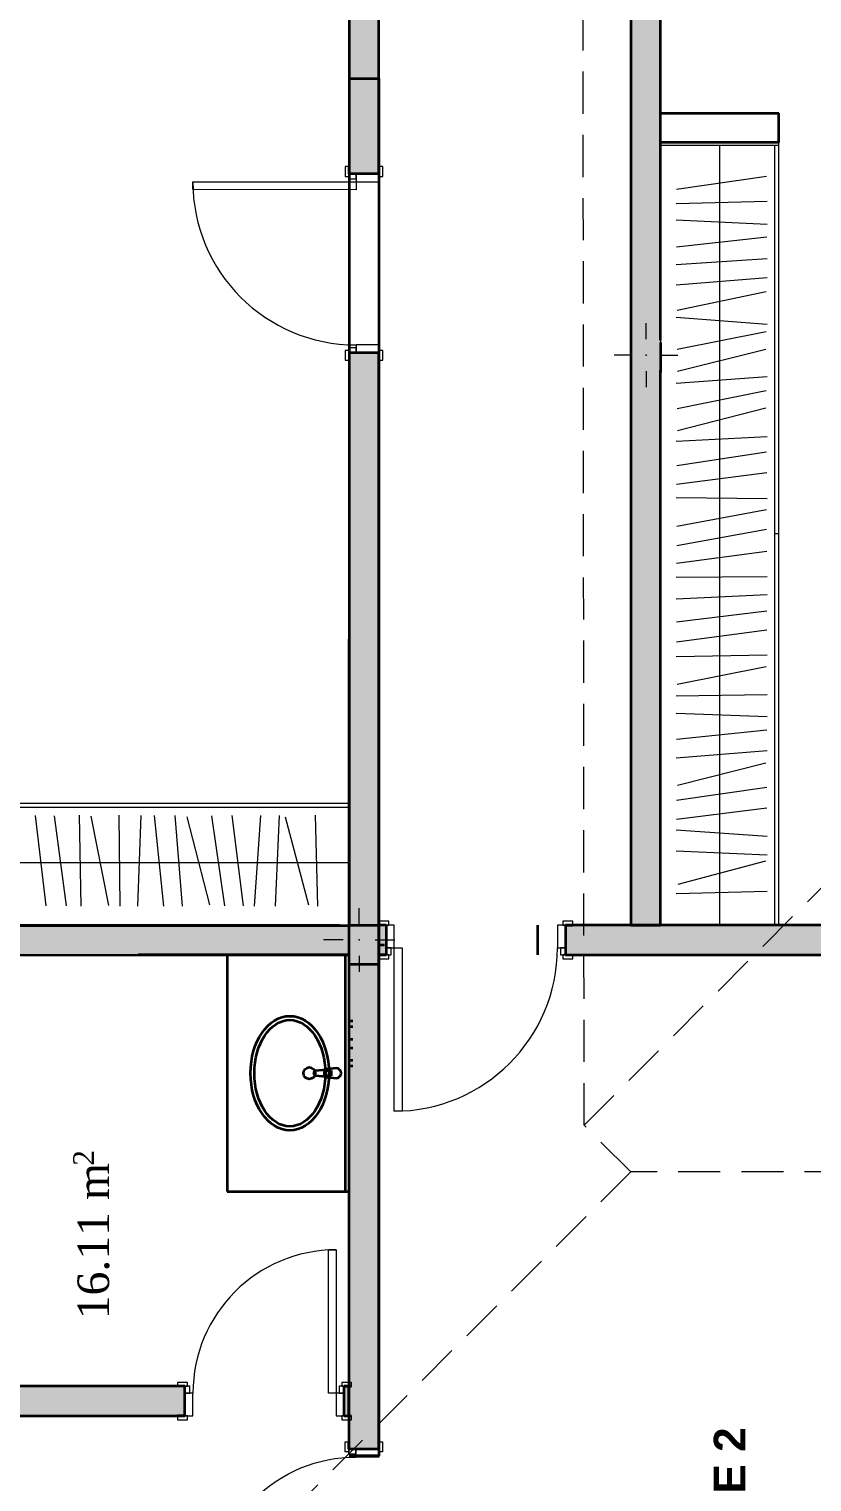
# Model space of a CAD drawing. Header units: millimetres. Extents: x -234375 to -184638, y -91483 to -70216.
# Drawn here: x -197019 to -193087, y -85660 to -78363 of the extents above; entities that cross this region are included whole.
import ezdxf

# ---------------------------------------------------------------- set-up
doc = ezdxf.new("R2010")
doc.units = ezdxf.units.MM
doc.header["$MEASUREMENT"] = 0
doc.linetypes.add('Hidden', pattern=[317.5, 211.666667, -105.833333])
doc.linetypes.add('Wipeout_Contour', pattern=[20000, 0, -20000])
for name, color, linetype, lineweight in [('New_0_Pen_No__15', 214, 'Continuous', 25), ('New_0_Pen_No__7', 7, 'Continuous', 35), ('New_2D Drafting - General_Pen_No__1', 7, 'Continuous', 13), ('New_Archicad Doors_Pen_No__27', 7, 'Continuous', 35), ('New_Drawing & Figure_Pen_No__13', 54, 'Continuous', 18), ('New_Drawing & Figure_Pen_No__7', 7, 'Continuous', 35), ('New_Shell - Roof_Pen_No__1', 7, 'Continuous', 13), ('New_Structural - Bearing_Pen_No__1', 7, 'Continuous', 13), ('New_Structural - Bearing_Pen_No__20', 1, 'Continuous', 0), ('New_Structural - Bearing_Pen_No__27', 7, 'Continuous', 35)]:
    doc.layers.add(name, color=color, linetype=linetype, lineweight=lineweight)
for name, color, linetype in [('New_Archicad Doors', 7, 'Continuous'), ('New_Drawing & Figure', 7, 'Continuous'), ('New_Shell - Roof', 7, 'Continuous'), ('New_Structural - Bearing', 7, 'Continuous')]:
    doc.layers.add(name, color=color, linetype=linetype)
for name, color, linetype, lineweight, true_color in [('New_Archicad Doors_Pen_No__23', 30, 'Continuous', 20, 0xff6600), ('New_Archicad Doors_Pen_No__3', 30, 'Continuous', 18, 0xff6600), ('New_Drawing & Figure_Pen_No__254', 254, 'Continuous', 13, 0xe8e8e8), ('New_Structural - Bearing_Pen_No__160', 33, 'Continuous', 20, 0xb4a35c)]:
    doc.layers.add(name, color=color, linetype=linetype, lineweight=lineweight, true_color=true_color)
doc.styles.add('GENERATED_STYLE_1', font='arial.ttf')
doc.styles.add('GENERATED_STYLE_2', font='times.ttf')

# ---------------------------------------------------------------- blocks, each defined once
blk = doc.blocks.new('Door')
at = {"layer": 'New_Archicad Doors_Pen_No__23', "color": 30, "linetype": 'Continuous', "lineweight": 20, "true_color": 0xff6600}
for p, q in [((-360, 0), (-400, 0)), ((-400, 0), (-400, -115)), ((-360, -115), (-360, 0)), ((400, 0), (360, 0)), ((360, 0), (360, -115)), ((400, -115), (400, 0)), ((-400, -115), (-360, -115)), ((360, -115), (400, -115))]:
    blk.add_line(p, q, dxfattribs=at)
at = {"layer": 'New_Archicad Doors_Pen_No__27', "color": 7, "linetype": 'Continuous', "lineweight": 35}
for p, q in [((-400, 35), (-437, 35)), ((-400, 35), (-437, 35)), ((-400, 0), (-400, 35)), ((-400, 0), (-400, 35)), ((-400, -115), (-400, 0)), ((-400, -115), (-400, 0)), ((400, 0), (400, 35)), ((400, 0), (400, 35)), ((400, 35), (437, 35)), ((400, 35), (437, 35)), ((400, -115), (400, 0)), ((400, -115), (400, 0)), ((-400, -115), (-437, -115)), ((-400, -115), (-437, -115)), ((400, -115), (437, -115)), ((400, -115), (437, -115))]:
    blk.add_line(p, q, dxfattribs=at)
at = {"layer": 'New_Archicad Doors_Pen_No__3', "color": 30, "linetype": 'Continuous', "lineweight": 18, "true_color": 0xff6600}
for p, q in [((320, 0), (320, 720)), ((320, 720), (360, 720)), ((360, 720), (360, 0)), ((-387, 54), (-437, 54)), ((-437, 54), (-437, 35)), ((-437, 35), (-387, 35)), ((-375, 35), (-400, 35)), ((-400, 35), (-400, 0)), ((-400, 0), (-375, 0)), ((-387, 35), (-387, 54)), ((-375, 0), (-375, 35)), ((360, 0), (320, 0)), ((400, 35), (375, 35)), ((375, 35), (375, 0)), ((375, 0), (400, 0)), ((437, 54), (387, 54)), ((387, 54), (387, 35)), ((387, 35), (437, 35)), ((400, 0), (400, 35)), ((437, 35), (437, 54)), ((-387, -115), (-437, -115)), ((-437, -115), (-437, -134)), ((-437, -134), (-387, -134)), ((-387, -134), (-387, -115)), ((437, -115), (387, -115)), ((387, -115), (387, -134)), ((387, -134), (437, -134)), ((437, -134), (437, -115))]:
    blk.add_line(p, q, dxfattribs=at)
blk.add_arc((360, 0), 720, 90, 180, dxfattribs=at)
blk = doc.blocks.new('Door_2')
at = {"layer": 'New_Archicad Doors_Pen_No__23', "color": 30, "linetype": 'Continuous', "lineweight": 20, "true_color": 0xff6600}
for p, q in [((-410, 0), (-450, 0)), ((-450, 0), (-450, -115)), ((-410, -115), (-410, 0)), ((450, 0), (410, 0)), ((410, 0), (410, -115)), ((450, -115), (450, 0)), ((-450, -115), (-410, -115)), ((410, -115), (450, -115))]:
    blk.add_line(p, q, dxfattribs=at)
at = {"layer": 'New_Archicad Doors_Pen_No__27', "color": 7, "linetype": 'Continuous', "lineweight": 35}
for p, q in [((-450, 35), (-487, 35)), ((-450, 35), (-487, 35)), ((-450, 0), (-450, 35)), ((-450, 0), (-450, 35)), ((-450, -115), (-450, 0)), ((-450, -115), (-450, 0)), ((450, 0), (450, 35)), ((450, 0), (450, 35)), ((450, 35), (487, 35)), ((450, 35), (487, 35)), ((450, -115), (450, 0)), ((450, -115), (450, 0)), ((-450, -115), (-487, -115)), ((-450, -115), (-487, -115)), ((450, -115), (487, -115)), ((450, -115), (487, -115))]:
    blk.add_line(p, q, dxfattribs=at)
at = {"layer": 'New_Archicad Doors_Pen_No__3', "color": 30, "linetype": 'Continuous', "lineweight": 18, "true_color": 0xff6600}
for p, q in [((370, 0), (370, 820)), ((370, 820), (410, 820)), ((410, 820), (410, 0)), ((-437, 54), (-487, 54)), ((-487, 54), (-487, 35)), ((-487, 35), (-437, 35)), ((-425, 35), (-450, 35)), ((-450, 35), (-450, 0)), ((-450, 0), (-425, 0)), ((-437, 35), (-437, 54)), ((-425, 0), (-425, 35)), ((410, 0), (370, 0)), ((450, 35), (425, 35)), ((425, 35), (425, 0)), ((425, 0), (450, 0)), ((487, 54), (437, 54)), ((437, 54), (437, 35)), ((437, 35), (487, 35)), ((450, 0), (450, 35)), ((487, 35), (487, 54)), ((-437, -115), (-487, -115)), ((-487, -115), (-487, -134)), ((-487, -134), (-437, -134)), ((-437, -134), (-437, -115)), ((487, -115), (437, -115)), ((437, -115), (437, -134)), ((437, -134), (487, -134)), ((487, -134), (487, -115))]:
    blk.add_line(p, q, dxfattribs=at)
blk.add_arc((410, 0), 820, 90, 180, dxfattribs=at)
blk = doc.blocks.new('Wall_12', base_point=(-195261.5, -77314))
at = {"layer": 'New_Structural - Bearing_Pen_No__160', "linetype": 'Continuous', "lineweight": 0, "true_color": 0x5a512e}
for points in [[(-195411.8, -79089.6), (-195261.8, -79089.7), (-195261.5, -77314), (-195411.5, -77314)], [(-195412.3, -82863.3), (-195262.3, -82863.3), (-195261.9, -79989.7), (-195411.9, -79989.6)], [(-195412.4, -83013.4), (-195412.7, -85495.4), (-195262.7, -85495.4), (-195262.4, -83013.3)]]:
    blk.add_hatch(color=59, dxfattribs=at).paths.add_polyline_path(points)
at = {"layer": 'New_Structural - Bearing_Pen_No__27', "color": 7, "linetype": 'Continuous', "lineweight": 35}
for p, q in [((-195411.8, -79089.6), (-195411.8, -79052.6)), ((-195376.8, -79089.6), (-195411.8, -79089.6)), ((-195261.8, -79089.7), (-195376.8, -79089.6)), ((-195261.8, -79089.7), (-195261.8, -79052.7)), ((-195411.9, -79989.6), (-195411.9, -80026.6)), ((-195376.9, -79989.6), (-195411.9, -79989.6)), ((-195261.9, -79989.7), (-195376.9, -79989.6)), ((-195261.9, -79989.7), (-195261.9, -80026.7)), ((-195412.7, -85495.4), (-195412.7, -85458.4)), ((-195377.7, -85495.4), (-195412.7, -85495.4)), ((-195262.7, -85495.4), (-195377.7, -85495.4)), ((-195262.7, -85495.4), (-195262.7, -85458.4))]:
    blk.add_line(p, q, dxfattribs=at)
at = {"layer": 'New_Structural - Bearing_Pen_No__27', "color": 7, "linetype": 'Continuous', "lineweight": 35, "flags": 128}
for points in [[(-195411.5, -77314), (-195411.8, -79089.6)], [(-195261.8, -79089.7), (-195261.5, -77314)], [(-195411.9, -79989.6), (-195412.3, -82863.3)], [(-195262.3, -82863.3), (-195261.9, -79989.7)], [(-195412.4, -83013.3), (-195412.7, -85495.4)], [(-195262.7, -85495.4), (-195262.4, -83013.3)]]:
    blk.add_lwpolyline(points, dxfattribs=at)
at = {"layer": 'New_Archicad Doors', "color": 21, "linetype": 'Continuous', "lineweight": 18, "true_color": 0xff9955, "zscale": 1000, "rotation": 89.99114246848698}
blk.add_blockref('Door_2', (-195376.8, -79539.6), dxfattribs=at)
at = {"layer": 'New_Archicad Doors', "color": 21, "linetype": 'Continuous', "lineweight": 18, "true_color": 0xff9955, "xscale": -1, "zscale": 1000, "rotation": 89.99114246848698}
blk.add_blockref('Door', (-195377.8, -85895.4), dxfattribs=at)
blk = doc.blocks.new('Wall_13', base_point=(-199438.1, -83014.8))
at = {"layer": 'New_Structural - Bearing_Pen_No__160', "linetype": 'Continuous', "lineweight": 0, "true_color": 0x5a512e}
for points in [[(-195459.6, -82863.4), (-199438.1, -82864.8), (-199438.1, -83014.8), (-195261.6, -83013.3), (-195459.6, -83013.3)], [(-195261.1, -82863.3), (-195261.6, -82863.3), (-195261.6, -83013.3), (-195261.1, -83013.3)]]:
    blk.add_hatch(color=59, dxfattribs=at).paths.add_polyline_path(points)
at = {"layer": 'New_Structural - Bearing_Pen_No__27', "color": 7, "linetype": 'Continuous', "lineweight": 35, "flags": 128}
for points in [[(-195459.6, -82863.4), (-199438.1, -82864.8)], [(-195261.1, -83013.3), (-195261.1, -82863.3)], [(-199438.1, -83014.8), (-195412.4, -83013.4)]]:
    blk.add_lwpolyline(points, dxfattribs=at)
blk = doc.blocks.new('Wall_16', base_point=(-187006.8, -82863.2))
at = {"layer": 'New_Structural - Bearing_Pen_No__160', "linetype": 'Continuous', "lineweight": 0, "true_color": 0x5a512e}
for points in [[(-195225.3, -82863.3), (-195261.6, -82863.3), (-195261.6, -83013.3), (-195225.3, -83013.3)], [(-188660.4, -82863.2), (-194325.3, -82863.3), (-194325.3, -83013.3), (-191076.8, -83013.2), (-191076.8, -82863.3), (-190878.8, -82863.3), (-190878.8, -83013.2), (-188660.4, -83013.2), (-188660.4, -83002.3), (-188685.9, -83002.3), (-188685.9, -82867.2), (-188660.4, -82867.2)]]:
    blk.add_hatch(color=59, dxfattribs=at).paths.add_polyline_path(points)
at = {"layer": 'New_Structural - Bearing_Pen_No__27', "color": 7, "linetype": 'Continuous', "lineweight": 35}
for p, q in [((-195225.3, -82863.3), (-195262.3, -82863.3)), ((-195225.3, -82863.3), (-195225.3, -82978.3)), ((-194325.3, -82863.3), (-194288.3, -82863.3)), ((-194325.3, -82863.3), (-194325.3, -82978.3)), ((-195225.3, -83013.3), (-195262.3, -83013.3)), ((-195225.3, -82978.3), (-195225.3, -83013.3)), ((-194325.3, -82978.3), (-194325.3, -83013.3)), ((-194325.3, -83013.3), (-194288.3, -83013.3))]:
    blk.add_line(p, q, dxfattribs=at)
at = {"layer": 'New_Structural - Bearing_Pen_No__27', "color": 7, "linetype": 'Continuous', "lineweight": 35, "flags": 128}
for points in [[(-195225.3, -82863.3), (-195261.6, -82863.3)], [(-195261.6, -82863.3), (-195261.6, -83013.3)], [(-188660.4, -82863.2), (-194325.3, -82863.3)], [(-195261.6, -83013.3), (-195225.3, -83013.3)], [(-194325.3, -83013.3), (-191076.8, -83013.2)]]:
    blk.add_lwpolyline(points, dxfattribs=at)
at = {"layer": 'New_Archicad Doors', "color": 21, "linetype": 'Continuous', "lineweight": 18, "true_color": 0xff9955, "zscale": 1000, "rotation": 180.001016517219}
blk.add_blockref('Door_2', (-194775.3, -82978.3), dxfattribs=at)
blk = doc.blocks.new('Wall_18', base_point=(-193847.2, -77164.2))
at = {"layer": 'New_Structural - Bearing_Pen_No__160', "linetype": 'Continuous', "lineweight": 0, "true_color": 0x5a512e}
blk.add_hatch(color=59, dxfattribs=at).paths.add_polyline_path([(-193997.2, -82863.3), (-193847.2, -82863.3), (-193847.2, -80075.8), (-193994.3, -80075.8), (-193994.3, -79925.8), (-193847.2, -79925.8), (-193847.2, -77314.2), (-193997.2, -77314.4)])
at = {"layer": 'New_Structural - Bearing_Pen_No__27', "color": 7, "linetype": 'Continuous', "lineweight": 35, "flags": 128}
for points in [[(-193997.2, -77314.4), (-193997.2, -82863.3)], [(-193847.2, -79925.8), (-193847.2, -77314.2)], [(-193847.2, -82863.3), (-193847.2, -80075.8)], [(-193997.2, -82863.3), (-193847.2, -82863.3)]]:
    blk.add_lwpolyline(points, dxfattribs=at)
blk = doc.blocks.new('Wall_34', base_point=(-199587.8, -85329.2))
at = {"layer": 'New_Structural - Bearing_Pen_No__160', "linetype": 'Continuous', "lineweight": 0, "true_color": 0x5a512e}
for points in [[(-199437.8, -85179.2), (-199437.8, -85329.2), (-196235.9, -85329.2), (-196235.9, -85179.2)], [(-195435.9, -85329.2), (-195412.7, -85329.2), (-195412.7, -85179.2), (-195435.9, -85179.2)]]:
    blk.add_hatch(color=59, dxfattribs=at).paths.add_polyline_path(points)
at = {"layer": 'New_Structural - Bearing_Pen_No__27', "color": 7, "linetype": 'Continuous', "lineweight": 35}
for p, q in [((-196235.9, -85179.2), (-196272.9, -85179.2)), ((-196235.9, -85214.2), (-196235.9, -85179.2)), ((-196235.9, -85329.2), (-196235.9, -85214.2)), ((-195435.9, -85179.2), (-195398.9, -85179.2)), ((-195435.9, -85214.2), (-195435.9, -85179.2)), ((-195435.9, -85329.2), (-195435.9, -85214.2)), ((-196235.9, -85329.2), (-196272.9, -85329.2)), ((-195435.9, -85329.2), (-195398.9, -85329.2))]:
    blk.add_line(p, q, dxfattribs=at)
at = {"layer": 'New_Structural - Bearing_Pen_No__27', "color": 7, "linetype": 'Continuous', "lineweight": 35, "flags": 128}
for points in [[(-196235.9, -85179.2), (-199437.8, -85179.2)], [(-195412.7, -85179.2), (-195435.9, -85179.2)], [(-195412.7, -85329.2), (-195412.7, -85179.2)], [(-199437.8, -85329.2), (-196235.9, -85329.2)], [(-195435.9, -85329.2), (-195412.7, -85329.2)]]:
    blk.add_lwpolyline(points, dxfattribs=at)
at = {"layer": 'New_Archicad Doors', "color": 21, "linetype": 'Continuous', "lineweight": 18, "true_color": 0xff9955, "zscale": 1000}
blk.add_blockref('Door', (-195835.9, -85214.2), dxfattribs=at)
blk = doc.blocks.new('Column_3', base_point=(-193920, -80000.8))
at = {"layer": 'New_Structural - Bearing_Pen_No__160', "linetype": 'Continuous', "lineweight": 0, "true_color": 0x5a512e}
for points in [[(-193847.2, -79925.8), (-193994.3, -79925.8), (-193994.3, -80075.8), (-193847.2, -80075.8)], [(-193845.8, -79925.8), (-193847.2, -79925.8), (-193847.2, -80075.8), (-193845.8, -80075.8)]]:
    blk.add_hatch(color=59, dxfattribs=at).paths.add_polyline_path(points)
at = {"layer": 'New_Structural - Bearing_Pen_No__1', "color": 7, "linetype": 'Continuous', "lineweight": 13, "flags": 128}
blk.add_lwpolyline([(-193847.2, -80075.8), (-193845.8, -80075.8), (-193845.8, -79925.8), (-193847.2, -79925.8)], dxfattribs=at)
at = {"layer": 'New_Structural - Bearing_Pen_No__20', "color": 1, "linetype": 'Continuous', "lineweight": 0}
for p, q in [((-193920, -79920.8), (-193920, -79840.8)), ((-194000, -80000.8), (-194080, -80000.8)), ((-193840, -80000.8), (-193760, -80000.8)), ((-193920, -80080.8), (-193920, -80160.8))]:
    blk.add_line(p, q, dxfattribs=at)
blk.add_point((-193920, -80000.8), dxfattribs=at)
blk = doc.blocks.new('Column_11', base_point=(-195360.6, -82938.3))
at = {"layer": 'New_Structural - Bearing_Pen_No__160', "linetype": 'Continuous', "lineweight": 0, "true_color": 0x5a512e}
for points in [[(-195412.3, -82863.3), (-195459.6, -82863.3), (-195459.6, -82863.4), (-195412.3, -82863.4)], [(-195459.6, -83013.3), (-195262.4, -83013.3), (-195261.6, -83013.3), (-195261.6, -82863.3), (-195262.3, -82863.3), (-195412.3, -82863.4), (-195459.6, -82863.4)], [(-195412.3, -82863.4), (-195262.3, -82863.3), (-195412.3, -82863.3)]]:
    blk.add_hatch(color=59, dxfattribs=at).paths.add_polyline_path(points)
at = {"layer": 'New_Structural - Bearing_Pen_No__1', "color": 7, "linetype": 'Continuous', "lineweight": 13, "flags": 128}
blk.add_lwpolyline([(-195412.3, -82863.3), (-195459.6, -82863.3), (-195459.6, -82863.4)], dxfattribs=at)
at = {"layer": 'New_Structural - Bearing_Pen_No__20', "color": 1, "linetype": 'Continuous', "lineweight": 0}
for p, q in [((-195360.6, -82858.3), (-195360.6, -82778.3)), ((-195440.6, -82938.3), (-195539.6, -82938.3)), ((-195280.6, -82938.3), (-195181.6, -82938.3)), ((-195360.6, -83018.3), (-195360.6, -83098.3))]:
    blk.add_line(p, q, dxfattribs=at)
blk.add_point((-195360.6, -82938.3), dxfattribs=at)
blk = doc.blocks.new('Roof_1', base_point=(-201339, -70721))
at = {"layer": 'New_Shell - Roof_Pen_No__1', "color": 7, "linetype": 'Hidden', "lineweight": 13, "flags": 128}
for points in [[(-194231.4, -83868.5), (-194231.4, -83563.9), (-194237.5, -76486)], [(-194231.4, -83868.5), (-188475.3, -78112)], [(-193996.8, -84103), (-194231.4, -83868.5)], [(-193996.8, -84103), (-197337, -87443.3)], [(-192594.7, -84103), (-193996.8, -84103)]]:
    blk.add_lwpolyline(points, dxfattribs=at)

msp = doc.modelspace()

# ---------------------------------------------------------------- linework, layer by layer
at = {"layer": 'New_0_Pen_No__7', "color": 7, "linetype": 'Continuous', "lineweight": 35}
for p, q in [((-195411.5, -78611.7), (-195261.5, -78611.7)), ((-195411.5, -78611.7), (-195411.5, -82863.3)), ((-195261.5, -78611.7), (-195261.5, -84469.6)), ((-193846.7, -79937.7), (-193846.7, -80087.7)), ((-199388.3, -82863.3), (-195411.5, -82867.7)), ((-195263, -82963.3), (-195263, -82863.3)), ((-194463, -83013.3), (-194463, -82863.3)), ((-195263, -83763.3), (-195263, -82963.3)), ((-195263, -82963.3), (-195233, -82963.3)), ((-195411.5, -83013.3), (-196471.2, -83013.3)), ((-195411.3, -85000.5), (-195411.3, -83940.3)), ((-195411.3, -85000.5), (-195411.3, -83940.3)), ((-195263, -84286.4), (-195263, -85529.7)), ((-195263, -84484.4), (-195263, -85529.7)), ((-195263, -85529.7), (-195411.5, -85529.7))]:
    msp.add_line(p, q, dxfattribs=at)
msp.add_lwpolyline([(-195411.5, -83061.3), (-195411.5, -82863.3), (-195263, -82863.3), (-195263, -83061.3)], close=True, dxfattribs=at)
at = {"layer": 'New_2D Drafting - General_Pen_No__1', "color": 7, "linetype": 'Continuous', "lineweight": 13}
msp.add_line((-195412.2, -82253.5), (-199342.5, -82253.5), dxfattribs=at)
at = {"layer": 'New_Drawing & Figure_Pen_No__13', "color": 54, "linetype": 'Continuous', "lineweight": 18}
for p, q in [((-193314.2, -79102.7), (-193766.4, -79169.4)), ((-193311.8, -79229), (-193768.8, -79241.1)), ((-193312, -79345.2), (-193768.6, -79322.9)), ((-193313, -79408.5), (-193767.5, -79457.6)), ((-193312.2, -79517.1), (-193768.3, -79547)), ((-193312.5, -79612.2), (-193768.1, -79649.9)), ((-193316.5, -79683.5), (-193764, -79776.6)), ((-193312.4, -79846.1), (-193768.2, -79812)), ((-193316.2, -79883.1), (-193764.4, -79973)), ((-193318.6, -79971.6), (-193762, -80082.5)), ((-193312.3, -80109.3), (-193768.2, -80142.8)), ((-193316.2, -80179.8), (-193764.3, -80270.3)), ((-193319, -80266.7), (-193761.5, -80381.3)), ((-193312, -80411.3), (-193768.5, -80434.8)), ((-193314.4, -80487.5), (-193766.2, -80556.6)), ((-193313.6, -80591.9), (-193767, -80650.2)), ((-193311.7, -80722.1), (-193768.8, -80717.9)), ((-193315.6, -80776.9), (-193764.9, -80861.2)), ((-193315.4, -80877.3), (-193765.2, -80958.7)), ((-193253.2, -80898.2), (-193273, -80898.2)), ((-193313.7, -80987.2), (-193766.9, -81046.8)), ((-193311.7, -81114.5), (-193768.8, -81117.5)), ((-193312, -81204), (-193768.6, -81226)), ((-193313.4, -81286.8), (-193767.2, -81341.2)), ((-193313.7, -81382.9), (-193766.8, -81443.1)), ((-193311.8, -81507.3), (-193768.8, -81516.7)), ((-193316.1, -81566.6), (-193764.5, -81655.4)), ((-193311.7, -81706.9), (-193768.8, -81713.1)), ((-193311.9, -81817), (-193768.7, -81801)), ((-193312.9, -81885), (-193767.7, -81930.9)), ((-193312.5, -81988.7), (-193768.1, -82025.3)), ((-193318.8, -82049.7), (-193761.8, -82162.3)), ((-193314.1, -82172.4), (-193766.5, -82237.6)), ((-195412.2, -82253.5), (-199327.6, -82253.5)), ((-195412.2, -82273.3), (-199327.6, -82273.3)), ((-196988.8, -82313.7), (-196934.4, -82767.5)), ((-196892.6, -82314), (-196832.5, -82767.2)), ((-196768.3, -82312.1), (-196758.8, -82769.1)), ((-196708.9, -82316.4), (-196620.2, -82764.8)), ((-196568.7, -82312.1), (-196562.5, -82769.1)), ((-196458.5, -82312.2), (-196474.6, -82769)), ((-196390.5, -82313.2), (-196344.6, -82768)), ((-196286.9, -82312.8), (-196250.3, -82768.4)), ((-196103.2, -82314.4), (-196038, -82766.8)), ((-196000.1, -82313.8), (-195943, -82767.3)), ((-195856.9, -82312.6), (-195888.3, -82768.6)), ((-195763.4, -82312.3), (-195783.8, -82768.9)), ((-195581.4, -82312.1), (-195569.8, -82769.1)), ((-193313.5, -82275.4), (-193767, -82332.5)), ((-196225.9, -82319.1), (-196113.3, -82762.1)), ((-195733.3, -82319.7), (-195615.9, -82761.5)), ((-193312.3, -82418.7), (-193768.3, -82387.3)), ((-193312, -82512.2), (-193768.6, -82491.8)), ((-195412.2, -82550.5), (-199327.6, -82550.5)), ((-193319.4, -82542.3), (-193761.2, -82659.7)), ((-193311.8, -82694.2), (-193768.8, -82705.8)), ((-193613.5, -82863.3), (-193019.5, -82863.3))]:
    msp.add_line(p, q, dxfattribs=at)
at = {"layer": 'New_Drawing & Figure_Pen_No__7', "color": 7, "linetype": 'Continuous', "lineweight": 35}
for p, q in [((-195411.5, -78611.7), (-195261.5, -78611.7)), ((-195411.5, -78611.7), (-195411.5, -82863.3)), ((-195261.5, -78611.7), (-195261.5, -84469.6)), ((-193846.7, -79937.7), (-193846.7, -80087.7)), ((-199388.3, -82863.3), (-195411.5, -82867.7)), ((-195263, -82963.3), (-195263, -82863.3)), ((-194463, -83013.3), (-194463, -82863.3)), ((-195263, -83763.3), (-195263, -82963.3)), ((-195263, -82963.3), (-195233, -82963.3)), ((-195411.5, -83013.3), (-196471.2, -83013.3)), ((-196024.2, -83013.3), (-195412.4, -83013.3)), ((-196024.2, -83013.3), (-196024.2, -84201.3)), ((-195432.2, -83013.3), (-195432.2, -84201.3)), ((-195412.4, -83013.3), (-195412.4, -84201.3)), ((-195412.4, -83346.4), (-195412.4, -83373.2)), ((-195392.6, -83346.4), (-195412.4, -83346.4)), ((-195412.4, -83373.2), (-195392.6, -83373.2)), ((-195412.4, -83438), (-195412.4, -83479.6)), ((-195392.6, -83438), (-195412.4, -83438)), ((-195412.4, -83479.6), (-195392.6, -83479.6)), ((-195412.4, -83544.4), (-195412.4, -83571.2)), ((-195392.6, -83544.4), (-195412.4, -83544.4)), ((-195527.7, -83589.7), (-195580.1, -83596.3)), ((-195580.1, -83618.3), (-195527.7, -83624.8)), ((-195476.7, -83582.5), (-195518.2, -83586.5)), ((-195518.2, -83628.1), (-195476.7, -83632)), ((-195516.1, -83593.8), (-195501.4, -83593.8)), ((-195501.4, -83620.8), (-195516.1, -83620.8)), ((-195501.4, -83593.8), (-195501.4, -83620.8)), ((-195412.4, -83571.2), (-195392.6, -83571.2)), ((-195411.3, -85000.5), (-195411.3, -83940.3)), ((-195411.3, -85000.5), (-195411.3, -83940.3)), ((-196024.2, -84201.3), (-195412.4, -84201.3)), ((-195263, -84286.4), (-195263, -85529.7)), ((-195263, -84484.4), (-195263, -85529.7)), ((-195263, -85529.7), (-195411.5, -85529.7))]:
    msp.add_line(p, q, dxfattribs=at)
msp.add_lwpolyline([(-195411.5, -83061.3), (-195411.5, -82863.3), (-195263, -82863.3), (-195263, -83061.3)], close=True, dxfattribs=at)
msp.add_circle((-195611.5, -83607.3), 29.7, dxfattribs=at)
for centre, radius, start, end in [((-195578.7, -83607.3), 11.1, 97.13892, 262.86108), ((-195516.4, -83607.3), 20.9, 122.77103, 237.22897), ((-195516.1, -83607.3), 13.5, 90, 270), ((-195516.4, -83607.3), 20.9, 95.16961, 122.77103), ((-195516.4, -83607.3), 20.9, 237.22897, 264.83039), ((-195476.7, -83607.3), 24.7, 270, 90)]:
    msp.add_arc(centre, radius, start, end, dxfattribs=at)
for major_axis, ratio in [((0, 287.1), 0.686667), ((0, 267.3), 0.666667)]:
    msp.add_ellipse((-195709.4, -83607.3), major_axis=major_axis, ratio=ratio, dxfattribs=at)

# ---------------------------------------------------------------- block references
at = {"layer": 'New_Structural - Bearing', "color": 7, "lineweight": 35}
for name, p in [('Wall_12', (-195261.5, -77314)), ('Wall_13', (-199438.1, -83014.8)), ('Wall_16', (-187006.8, -82863.2)), ('Wall_34', (-199587.8, -85329.2))]:
    msp.add_blockref(name, p, dxfattribs=at)
at = {"layer": 'New_Structural - Bearing', "color": 7, "lineweight": 13}
for name, p in [('Column_3', (-193920, -80000.8)), ('Column_11', (-195360.6, -82938.3))]:
    msp.add_blockref(name, p, dxfattribs=at)

# ---------------------------------------------------------------- texts
at = {"layer": 'New_0_Pen_No__15', "color": 214, "linetype": 'Continuous', "lineweight": 25, "attachment_point": 7, "rotation": 90, "style": 'GENERATED_STYLE_2'}
for s, insert, char_height in [('\\A1;{\\pql;\\fTimes New Roman|b0|i0|c0|p0;\\W1.000000;2}', (-196692.7, -84072.6), 104.661), ('\\A1;{\\pql;\\fTimes New Roman|b0|i0|c0|p0;\\W1.000000;16.11 m}', (-196614, -84843.5), 158.578)]:
    msp.add_mtext(s, dxfattribs=dict(at, insert=insert, char_height=char_height))
at = {"layer": 'New_0_Pen_No__7', "color": 7, "linetype": 'Continuous', "lineweight": 35, "insert": (-193418.8, -87638.7), "char_height": 158.578, "attachment_point": 7, "rotation": 90, "style": 'GENERATED_STYLE_1'}
msp.add_mtext('\\A1;{\\pql;\\fArial|b1|i0|c0|p0;\\W1.000000;SUITE PARENTALE 2}', dxfattribs=at)
at = {"layer": 'New_Drawing & Figure_Pen_No__7', "color": 7, "linetype": 'Continuous', "lineweight": 35, "insert": (-193418.8, -87638.7), "char_height": 158.578, "attachment_point": 7, "rotation": 90, "style": 'GENERATED_STYLE_1'}
msp.add_mtext('\\A1;{\\pql;\\fArial|b1|i0|c0|p0;\\W1.000000;SUITE PARENTALE 2}', dxfattribs=at)

# ---------------------------------------------------------------- wipeouts: each hides what was drawn before it
at = {"color": 254, "linetype": 'Wipeout_Contour', "lineweight": 0, "ltscale": 836117.630045}
msp.add_wipeout([(-193253.2, -78948), (-193253.2, -78933.1), (-193847.2, -78933.1), (-193847.2, -78948)], dxfattribs=at).dxf.layer = 'New_Drawing & Figure'

# ---------------------------------------------------------------- next in the draw order: linework, layer by layer
at = {"layer": 'New_Drawing & Figure_Pen_No__254', "color": 254, "linetype": 'Wipeout_Contour', "lineweight": 13, "true_color": 0xe8e8e8}
for p, q in [((-193253.2, -78933.1), (-193847.2, -78933.1)), ((-193847.2, -78933.1), (-193847.2, -78948)), ((-193847.2, -78948), (-193253.2, -78948)), ((-193253.2, -78948), (-193253.2, -78933.1))]:
    msp.add_line(p, q, dxfattribs=at)

# ---------------------------------------------------------------- next in the draw order: wipeouts: each hides what was drawn before it
at = {"color": 254, "linetype": 'Wipeout_Contour', "lineweight": 0, "ltscale": 835994.352742}
msp.add_wipeout([(-193253.2, -78933.1), (-193253.2, -78784.6), (-193847.2, -78784.6), (-193847.2, -78933.1)], dxfattribs=at).dxf.layer = 'New_Drawing & Figure'

# ---------------------------------------------------------------- next in the draw order: linework, layer by layer
at = {"layer": 'New_2D Drafting - General_Pen_No__1', "color": 7, "linetype": 'Continuous', "lineweight": 13}
for p, q in [((-193253.2, -78784.6), (-193847.2, -78784.6)), ((-193253.2, -82863.3), (-193253.2, -78784.6)), ((-193253.2, -78933.1), (-193847.2, -78933.1)), ((-193253.2, -78948), (-193847.2, -78948)), ((-193253.2, -78933.1), (-193831.7, -78933.1))]:
    msp.add_line(p, q, dxfattribs=at)
at = {"layer": 'New_Drawing & Figure_Pen_No__13', "color": 54, "linetype": 'Continuous', "lineweight": 18}
for p, q in [((-193253.2, -78948), (-193847.2, -78948)), ((-193847.2, -78948), (-193847.2, -82848.5)), ((-193550.2, -82863.3), (-193550.2, -78948)), ((-193273, -82863.3), (-193273, -78948)), ((-193253.2, -82863.3), (-193253.2, -78948))]:
    msp.add_line(p, q, dxfattribs=at)
at = {"layer": 'New_Drawing & Figure_Pen_No__254', "color": 254, "linetype": 'Wipeout_Contour', "lineweight": 13, "true_color": 0xe8e8e8}
for p, q in [((-193253.2, -78784.6), (-193847.2, -78784.6)), ((-193847.2, -78784.6), (-193847.2, -78933.1)), ((-193253.2, -78933.1), (-193253.2, -78784.6)), ((-193847.2, -78933.1), (-193253.2, -78933.1))]:
    msp.add_line(p, q, dxfattribs=at)
at = {"layer": 'New_Drawing & Figure_Pen_No__7', "color": 7, "linetype": 'Continuous', "lineweight": 35}
for p, q in [((-193847.2, -78784.6), (-193253.2, -78784.6)), ((-193253.2, -78933.1), (-193253.2, -78784.6)), ((-193253.2, -78933.1), (-193847.2, -78933.1))]:
    msp.add_line(p, q, dxfattribs=at)

# ---------------------------------------------------------------- next in the draw order: block references
at = {"layer": 'New_Shell - Roof', "color": 7, "linetype": 'Continuous', "lineweight": 13}
msp.add_blockref('Roof_1', (-201339, -70721), dxfattribs=at)
at = {"layer": 'New_Structural - Bearing', "color": 7, "lineweight": 35}
msp.add_blockref('Wall_18', (-193847.2, -77164.2), dxfattribs=at)

doc.saveas('drawing.dxf')
